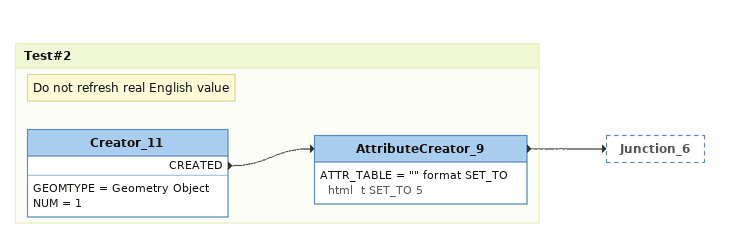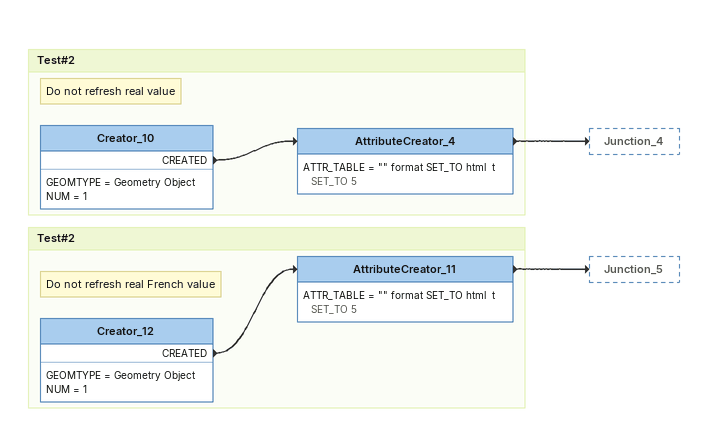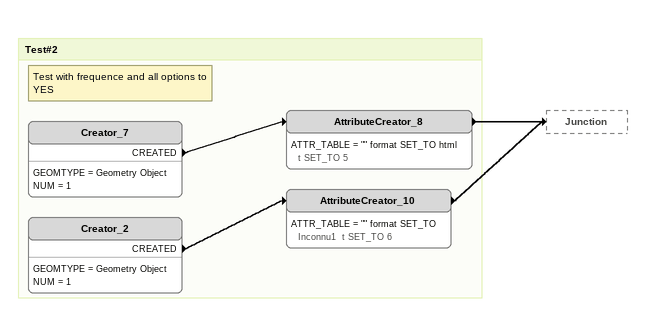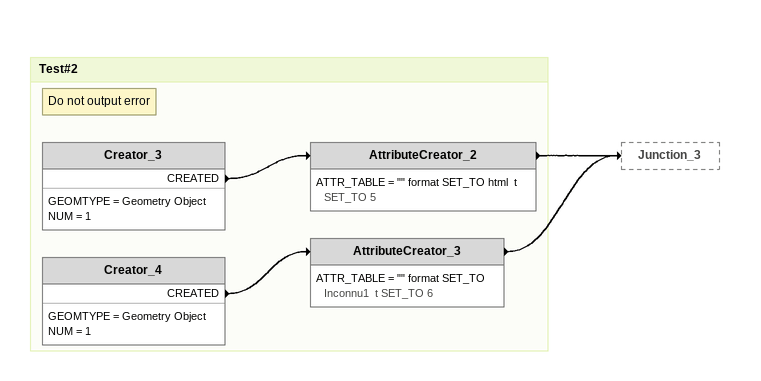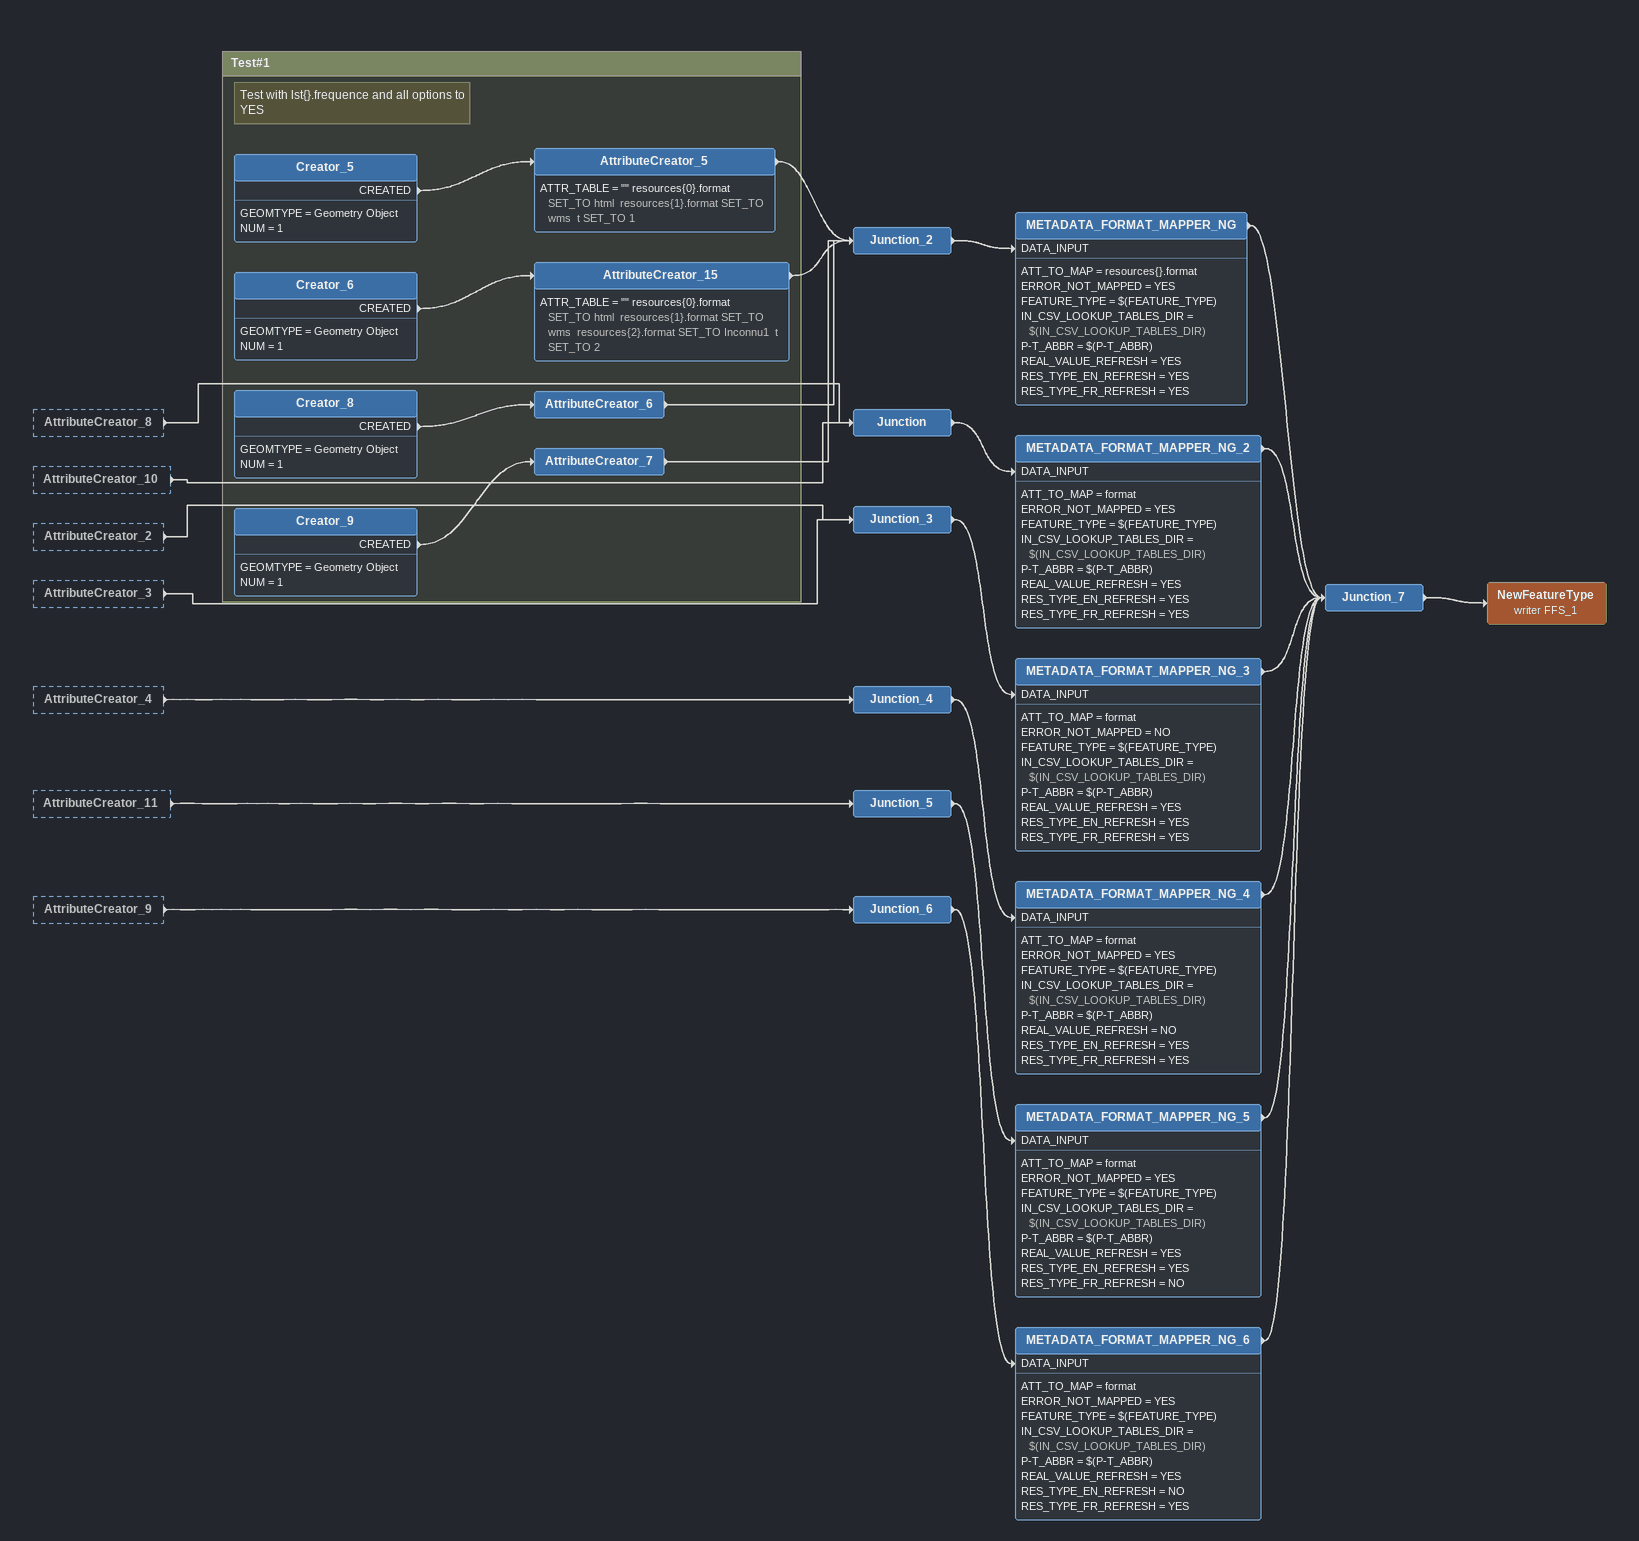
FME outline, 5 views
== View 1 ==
Bookmark: Test#2
Note: Do not refresh real English value
Creator_11
    GEOMTYPE = Geometry Object
    NUM = 1
    CREATED -> AttributeCreator_9
AttributeCreator_9
    ATTR_TABLE = "" format SET_TO html  t SET_TO 5
    -> Junction_6

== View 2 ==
Bookmark: Test#2
Note: Do not refresh real French value
Creator_12
    GEOMTYPE = Geometry Object
    NUM = 1
    CREATED -> AttributeCreator_11
AttributeCreator_11
    ATTR_TABLE = "" format SET_TO html  t SET_TO 5
    -> Junction_5

Bookmark: Test#2
Note: Do not refresh real value
Creator_10
    GEOMTYPE = Geometry Object
    NUM = 1
    CREATED -> AttributeCreator_4
AttributeCreator_4
    ATTR_TABLE = "" format SET_TO html  t SET_TO 5
    -> Junction_4

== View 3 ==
Bookmark: Test#2
Note: Test with frequence and all options to YES
Creator_7
    GEOMTYPE = Geometry Object
    NUM = 1
    CREATED -> AttributeCreator_8
AttributeCreator_8
    ATTR_TABLE = "" format SET_TO html  t SET_TO 5
    -> Junction
Creator_2
    GEOMTYPE = Geometry Object
    NUM = 1
    CREATED -> AttributeCreator_10
AttributeCreator_10
    ATTR_TABLE = "" format SET_TO Inconnu1  t SET_TO 6
    -> Junction

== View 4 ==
Bookmark: Test#2
Note: Do not output error
Creator_3
    GEOMTYPE = Geometry Object
    NUM = 1
    CREATED -> AttributeCreator_2
AttributeCreator_2
    ATTR_TABLE = "" format SET_TO html  t SET_TO 5
    -> Junction_3
Creator_4
    GEOMTYPE = Geometry Object
    NUM = 1
    CREATED -> AttributeCreator_3
AttributeCreator_3
    ATTR_TABLE = "" format SET_TO Inconnu1  t SET_TO 6
    -> Junction_3

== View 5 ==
AttributeCreator_8 [outside]
    -> Junction
AttributeCreator_10 [outside]
    -> Junction
AttributeCreator_2 [outside]
    -> Junction_3
AttributeCreator_3 [outside]
    -> Junction_3
AttributeCreator_4 [outside]
    -> Junction_4
AttributeCreator_11 [outside]
    -> Junction_5
AttributeCreator_9 [outside]
    -> Junction_6
Junction_5
    -> METADATA_FORMAT_MAPPER_NG_5 [DATA_INPUT]
METADATA_FORMAT_MAPPER_NG_5
    ATT_TO_MAP = format
    ERROR_NOT_MAPPED = YES
    FEATURE_TYPE = $(FEATURE_TYPE)
    IN_CSV_LOOKUP_TABLES_DIR = $(IN_CSV_LOOKUP_TABLES_DIR)
    P-T_ABBR = $(P-T_ABBR)
    REAL_VALUE_REFRESH = YES
    RES_TYPE_EN_REFRESH = YES
    RES_TYPE_FR_REFRESH = NO
    -> Junction_7
Junction_6
    -> METADATA_FORMAT_MAPPER_NG_6 [DATA_INPUT]
METADATA_FORMAT_MAPPER_NG_6
    ATT_TO_MAP = format
    ERROR_NOT_MAPPED = YES
    FEATURE_TYPE = $(FEATURE_TYPE)
    IN_CSV_LOOKUP_TABLES_DIR = $(IN_CSV_LOOKUP_TABLES_DIR)
    P-T_ABBR = $(P-T_ABBR)
    REAL_VALUE_REFRESH = YES
    RES_TYPE_EN_REFRESH = NO
    RES_TYPE_FR_REFRESH = YES
    -> Junction_7
Junction_2
    -> METADATA_FORMAT_MAPPER_NG [DATA_INPUT]
METADATA_FORMAT_MAPPER_NG
    ATT_TO_MAP = resources{}.format
    ERROR_NOT_MAPPED = YES
    FEATURE_TYPE = $(FEATURE_TYPE)
    IN_CSV_LOOKUP_TABLES_DIR = $(IN_CSV_LOOKUP_TABLES_DIR)
    P-T_ABBR = $(P-T_ABBR)
    REAL_VALUE_REFRESH = YES
    RES_TYPE_EN_REFRESH = YES
    RES_TYPE_FR_REFRESH = YES
    -> Junction_7
Junction
    -> METADATA_FORMAT_MAPPER_NG_2 [DATA_INPUT]
METADATA_FORMAT_MAPPER_NG_2
    ATT_TO_MAP = format
    ERROR_NOT_MAPPED = YES
    FEATURE_TYPE = $(FEATURE_TYPE)
    IN_CSV_LOOKUP_TABLES_DIR = $(IN_CSV_LOOKUP_TABLES_DIR)
    P-T_ABBR = $(P-T_ABBR)
    REAL_VALUE_REFRESH = YES
    RES_TYPE_EN_REFRESH = YES
    RES_TYPE_FR_REFRESH = YES
    -> Junction_7
Junction_3
    -> METADATA_FORMAT_MAPPER_NG_3 [DATA_INPUT]
METADATA_FORMAT_MAPPER_NG_3
    ATT_TO_MAP = format
    ERROR_NOT_MAPPED = NO
    FEATURE_TYPE = $(FEATURE_TYPE)
    IN_CSV_LOOKUP_TABLES_DIR = $(IN_CSV_LOOKUP_TABLES_DIR)
    P-T_ABBR = $(P-T_ABBR)
    REAL_VALUE_REFRESH = YES
    RES_TYPE_EN_REFRESH = YES
    RES_TYPE_FR_REFRESH = YES
    -> Junction_7
Junction_4
    -> METADATA_FORMAT_MAPPER_NG_4 [DATA_INPUT]
METADATA_FORMAT_MAPPER_NG_4
    ATT_TO_MAP = format
    ERROR_NOT_MAPPED = YES
    FEATURE_TYPE = $(FEATURE_TYPE)
    IN_CSV_LOOKUP_TABLES_DIR = $(IN_CSV_LOOKUP_TABLES_DIR)
    P-T_ABBR = $(P-T_ABBR)
    REAL_VALUE_REFRESH = NO
    RES_TYPE_EN_REFRESH = YES
    RES_TYPE_FR_REFRESH = YES
    -> Junction_7
Junction_7
    -> NewFeatureType (writer FFS_1)
NewFeatureType (writer FFS_1)

Bookmark: Test#1
Note: Test with lst{}.frequence and all options to YES
Creator_5
    GEOMTYPE = Geometry Object
    NUM = 1
    CREATED -> AttributeCreator_5
AttributeCreator_5
    ATTR_TABLE = "" resources{0}.format SET_TO html  resources{1}.format SET_TO wms  t SET_TO 1
    -> Junction_2
Creator_6
    GEOMTYPE = Geometry Object
    NUM = 1
    CREATED -> AttributeCreator_15
AttributeCreator_15
    ATTR_TABLE = "" resources{0}.format SET_TO html  resources{1}.format SET_TO wms  resources{2}.format SET_TO Inconnu1  t SET_TO 2
    -> Junction_2
Creator_8
    GEOMTYPE = Geometry Object
    NUM = 1
    CREATED -> AttributeCreator_6
AttributeCreator_6
    -> Junction_2
Creator_9
    GEOMTYPE = Geometry Object
    NUM = 1
    CREATED -> AttributeCreator_7
AttributeCreator_7
    -> Junction_2
